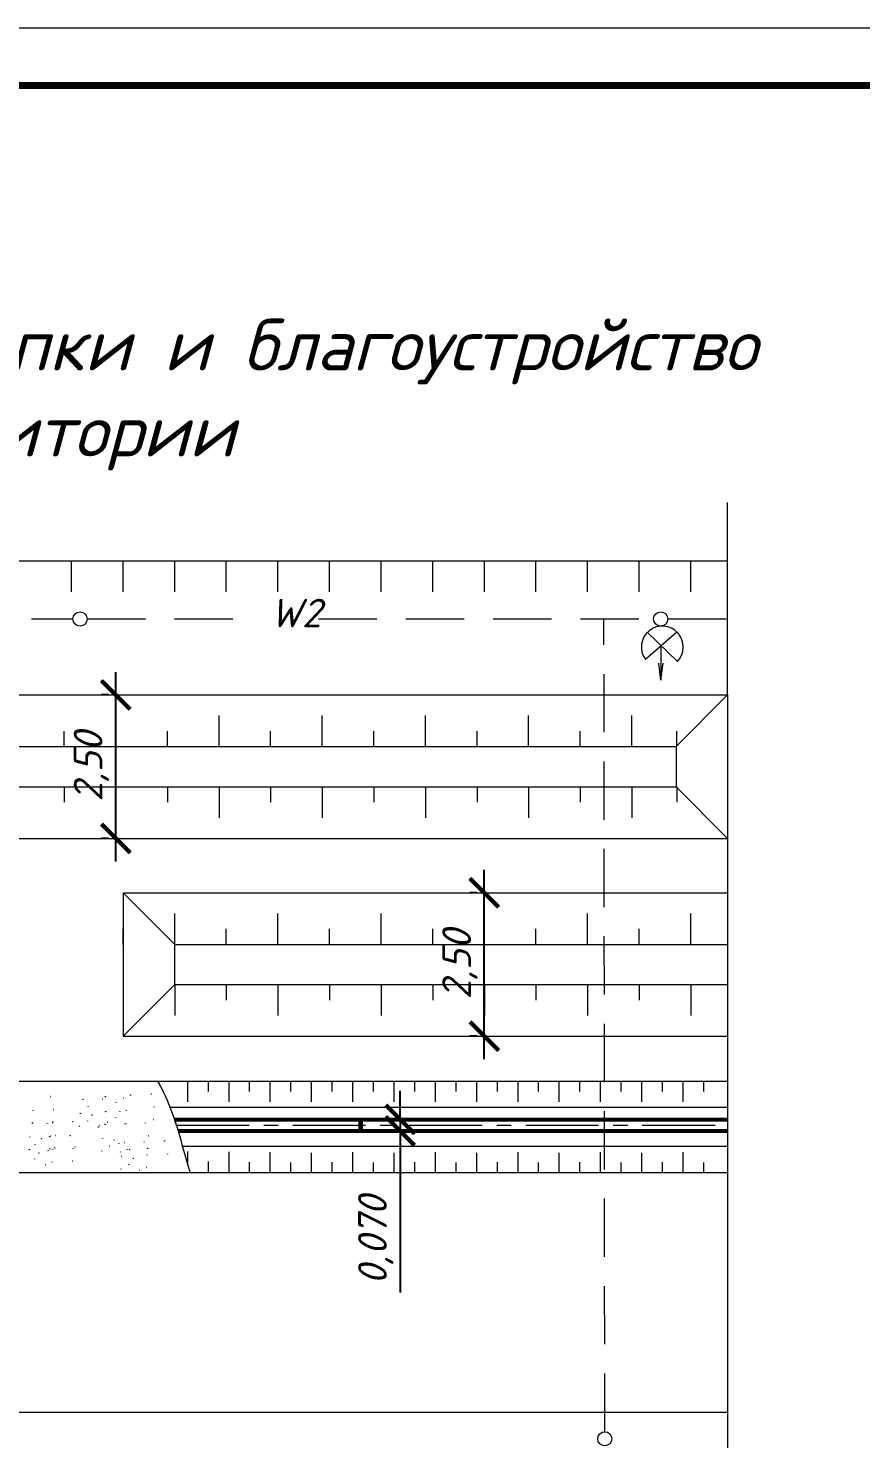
# Model space of a CAD drawing. Header units: millimetres. Extents: x 27137 to 30937, y -4667 to -569.
# Drawn here: x 29898.6 to 29971.2, y -1839.9 to -1716.9 of the extents above; entities that cross this region are included whole.
import ezdxf

# ---------------------------------------------------------------- set-up
doc = ezdxf.new("R2010")
doc.units = ezdxf.units.MM
doc.header["$LTSCALE"] = 0.4
doc.linetypes.add('осевая', pattern=[50.8, 31.75, -6.35, 6.35, -6.35])
doc.linetypes.add('штриховаяX2', pattern=[38.1, 25.4, -12.7])
doc.layers.add('здания', color=7, linetype='Continuous', lineweight=40)
doc.styles.add('Isocpeur', font='isocpeui.ttf', dxfattribs={"height": 2.5})
doc.styles.get("Standard").update_dxf_attribs({"font": 'isocpeui.ttf', "height": 2.5})
doc.dimstyles.new('06', dxfattribs={"dimtxt": 2.5, "dimasz": 2.5, "dimexe": 1.25, "dimexo": 0.625, "dimtad": 1, "dimdec": 0, "dimlfac": 200, "dimtxsty": 'Standard', "dimblk": 'OBLIQUE', "dimcen": 2.5, "dimdle": 2, "dimadec": 0, "dimazin": 0, "dimtfac": 1, "dimtdec": 0, "dimtmove": 0, "dimatfit": 3, "dimldrblk": 'OBLIQUE', "dimfxl": 1, "dimarcsym": 0})

# ---------------------------------------------------------------- blocks, each defined once
blk = doc.blocks.new('_Oblique')
at = {"color": 0, "linetype": 'ByBlock', "lineweight": -2}
blk.add_line((-0.5, -0.5), (0.5, 0.5), dxfattribs=at)
blk = doc.blocks.new('*D459')
at = {"color": 0, "lineweight": -2, "transparency": 16777216}
for p, q in [((29906.23, -1789.53), (29906.23, -1773.03)), ((29905.6, -1775.03), (29904.98, -1775.03)), ((29905.6, -1787.53), (29904.98, -1787.53))]:
    blk.add_line(p, q, dxfattribs=at)
at = {"layer": 'Defpoints', "color": 0, "transparency": 16777216}
for p in [(29906.23, -1775.03), (29906.23, -1775.03), (29906.23, -1787.53)]:
    blk.add_point(p, dxfattribs=at)
at = {"color": 0, "lineweight": -2, "transparency": 16777216, "xscale": 2.5, "yscale": 2.5, "zscale": 2.5}
for p, rotation in [((29906.23, -1775.03), 90), ((29906.23, -1787.53), 270)]:
    blk.add_blockref('_Oblique', p, dxfattribs=dict(at, rotation=rotation))
at = {"color": 0, "lineweight": 15, "transparency": 16777216, "insert": (29904.1, -1781.28), "char_height": 2.5, "attachment_point": 5, "rotation": 90, "style": 'Isocpeur'}
blk.add_mtext('2,50', dxfattribs=at)
blk = doc.blocks.new('*D467')
at = {"color": 0, "lineweight": -2, "transparency": 16777216}
for p, q in [((29938.36, -1806.78), (29938.36, -1790.28)), ((29937.74, -1792.28), (29937.11, -1792.28)), ((29937.74, -1804.78), (29937.11, -1804.78))]:
    blk.add_line(p, q, dxfattribs=at)
at = {"layer": 'Defpoints', "color": 0, "transparency": 16777216}
for p in [(29938.36, -1792.28), (29938.36, -1792.28), (29938.36, -1804.78)]:
    blk.add_point(p, dxfattribs=at)
at = {"color": 0, "lineweight": -2, "transparency": 16777216, "xscale": 2.5, "yscale": 2.5, "zscale": 2.5}
for p, rotation in [((29938.36, -1792.28), 90), ((29938.36, -1804.78), 270)]:
    blk.add_blockref('_Oblique', p, dxfattribs=dict(at, rotation=rotation))
at = {"color": 0, "lineweight": 15, "transparency": 16777216, "insert": (29936.24, -1798.53), "char_height": 2.5, "attachment_point": 5, "rotation": 90, "style": 'Isocpeur'}
blk.add_mtext('2,50', dxfattribs=at)
blk = doc.blocks.new('*D486')
at = {"color": 0, "lineweight": -2, "transparency": 16777216}
for p, q in [((29931.02, -1812.03), (29931.02, -1809.53)), ((29933.99, -1812.03), (29929.77, -1812.03)), ((29931.02, -1812.03), (29931.02, -1813.03)), ((29933.99, -1813.03), (29929.77, -1813.03)), ((29931.02, -1813.03), (29931.02, -1827.1))]:
    blk.add_line(p, q, dxfattribs=at)
at = {"layer": 'Defpoints', "color": 0, "transparency": 16777216}
for p in [(29934.62, -1812.03), (29931.02, -1813.03), (29934.62, -1813.03)]:
    blk.add_point(p, dxfattribs=at)
at = {"color": 0, "lineweight": -2, "transparency": 16777216, "xscale": 2.5, "yscale": 2.5, "zscale": 2.5}
for p, rotation in [((29931.02, -1812.03), 270), ((29931.02, -1813.03), 90)]:
    blk.add_blockref('_Oblique', p, dxfattribs=dict(at, rotation=rotation))
at = {"color": 0, "lineweight": 15, "transparency": 16777216, "insert": (29928.9, -1822.56), "char_height": 2.5, "attachment_point": 5, "rotation": 90, "style": 'Isocpeur'}
blk.add_mtext('0,070', dxfattribs=at)
blk = doc.blocks.new('_ArchTick')
at = {"color": 0, "linetype": 'ByBlock', "const_width": 0.15}
blk.add_lwpolyline([(-0.5, -0.5), (0.5, 0.5)], dxfattribs=at)

msp = doc.modelspace()

# ---------------------------------------------------------------- linework, layer by layer
at = {"lineweight": 15, "ltscale": 0.5}
for p, q in [((29959.5769, -1763.2476), (29959.5769, -1758.2476)), ((29959.5769, -1775.0251), (29959.5769, -1763.2476)), ((29952.4028, -1771.912), (29955.1369, -1769.5132)), ((29955.1943, -1772.1195), (29952.577, -1769.5696)), ((29953.7595, -1770.7217), (29953.7595, -1773.7327)), ((29953.7595, -1773.7327), (29953.5654, -1772.2628)), ((29953.7595, -1773.7327), (29953.951, -1772.2664)), ((29856.7253, -1775.0251), (29959.5769, -1775.0251)), ((29959.5769, -1775.0251), (29959.5769, -1861.5717)), ((29861.2253, -1779.5251), (29955.0769, -1779.5251)), ((29955.0769, -1779.5251), (29955.0769, -1783.0251)), ((29861.2253, -1783.0251), (29955.0769, -1783.0251)), ((29856.7253, -1787.5251), (29959.5769, -1787.5251)), ((29906.864, -1792.2751), (29959.5769, -1792.2751)), ((29906.864, -1792.2751), (29906.864, -1804.7751)), ((29911.364, -1796.7751), (29959.5769, -1796.7751)), ((29911.364, -1800.2751), (29911.364, -1796.7751)), ((29911.364, -1800.2751), (29959.5769, -1800.2751)), ((29906.864, -1804.7751), (29959.5769, -1804.7751)), ((29895.1933, -1808.6975), (29959.5769, -1808.6975)), ((29910.9595, -1810.9675), (29959.5769, -1810.9675)), ((29911.5002, -1812.0251), (29928.6483, -1812.0251)), ((29912.0396, -1814.3675), (29959.5769, -1814.3675)), ((29869.63, -1816.6375), (29959.5769, -1816.6375)), ((29424.7253, -1837.5251), (29959.5769, -1837.5251))]:
    msp.add_line(p, q, dxfattribs=at)
at = {"lineweight": 15}
for p, q in [((29424.7253, -1763.3292), (29959.5769, -1763.3292)), ((29902.364, -1766.0292), (29902.364, -1763.3292)), ((29906.864, -1766.0292), (29906.864, -1763.3292)), ((29911.364, -1766.0292), (29911.364, -1763.3292)), ((29915.864, -1766.0292), (29915.864, -1763.3292)), ((29920.364, -1766.0292), (29920.364, -1763.3292)), ((29924.864, -1766.0292), (29924.864, -1763.3292)), ((29929.364, -1766.0292), (29929.364, -1763.3292)), ((29933.864, -1766.0292), (29933.864, -1763.3292)), ((29933.864, -1766.0292), (29933.864, -1763.3292)), ((29938.364, -1766.0292), (29938.364, -1763.3292)), ((29938.364, -1766.0292), (29938.364, -1763.3292)), ((29942.864, -1766.0292), (29942.864, -1763.3292)), ((29947.364, -1766.0292), (29947.364, -1763.3292)), ((29951.864, -1766.0292), (29951.864, -1763.3292)), ((29951.864, -1766.0292), (29951.864, -1763.3292)), ((29956.364, -1766.0292), (29956.364, -1763.3292)), ((29959.5769, -1775.0251), (29955.0769, -1779.5251)), ((29906.2253, -1779.5251), (29906.2253, -1776.8251)), ((29906.2253, -1779.5251), (29906.2253, -1776.8251)), ((29906.2253, -1779.5251), (29906.2253, -1776.8251)), ((29906.2253, -1779.5251), (29906.2253, -1776.8251)), ((29906.2253, -1779.5251), (29906.2253, -1776.8251)), ((29906.2253, -1779.5251), (29906.2253, -1776.8251)), ((29906.2253, -1779.5251), (29906.2253, -1776.8251)), ((29906.2253, -1779.5251), (29906.2253, -1776.8251)), ((29906.2253, -1779.5251), (29906.2253, -1776.8251)), ((29906.2253, -1779.5251), (29906.2253, -1776.8251)), ((29915.2253, -1779.5251), (29915.2253, -1776.8251)), ((29915.2253, -1779.5251), (29915.2253, -1776.8251)), ((29915.2253, -1779.5251), (29915.2253, -1776.8251)), ((29915.2253, -1779.5251), (29915.2253, -1776.8251)), ((29924.2253, -1779.5251), (29924.2253, -1776.8251)), ((29924.2253, -1779.5251), (29924.2253, -1776.8251)), ((29924.2253, -1779.5251), (29924.2253, -1776.8251)), ((29924.2253, -1779.5251), (29924.2253, -1776.8251)), ((29924.2253, -1779.5251), (29924.2253, -1776.8251)), ((29924.2253, -1779.5251), (29924.2253, -1776.8251)), ((29924.2253, -1779.5251), (29924.2253, -1776.8251)), ((29924.2253, -1779.5251), (29924.2253, -1776.8251)), ((29924.2253, -1779.5251), (29924.2253, -1776.8251)), ((29924.2253, -1779.5251), (29924.2253, -1776.8251)), ((29924.2253, -1779.5251), (29924.2253, -1776.8251)), ((29924.2253, -1779.5251), (29924.2253, -1776.8251)), ((29933.2253, -1779.5251), (29933.2253, -1776.8251)), ((29933.2253, -1779.5251), (29933.2253, -1776.8251)), ((29933.2253, -1779.5251), (29933.2253, -1776.8251)), ((29933.2253, -1779.5251), (29933.2253, -1776.8251)), ((29933.2253, -1779.5251), (29933.2253, -1776.8251)), ((29933.2253, -1779.5251), (29933.2253, -1776.8251)), ((29933.2253, -1779.5251), (29933.2253, -1776.8251)), ((29933.2253, -1779.5251), (29933.2253, -1776.8251)), ((29942.2253, -1779.5251), (29942.2253, -1776.8251)), ((29942.2253, -1779.5251), (29942.2253, -1776.8251)), ((29942.2253, -1779.5251), (29942.2253, -1776.8251)), ((29942.2253, -1779.5251), (29942.2253, -1776.8251)), ((29942.2253, -1779.5251), (29942.2253, -1776.8251)), ((29942.2253, -1779.5251), (29942.2253, -1776.8251)), ((29951.2253, -1779.5251), (29951.2253, -1776.8251)), ((29951.2253, -1779.5251), (29951.2253, -1776.8251)), ((29951.2253, -1779.5251), (29951.2253, -1776.8251)), ((29951.2253, -1779.5251), (29951.2253, -1776.8251)), ((29901.7253, -1779.5251), (29901.7253, -1778.1751)), ((29901.7253, -1779.5251), (29901.7253, -1778.1751)), ((29910.7253, -1779.5251), (29910.7253, -1778.1751)), ((29910.7253, -1779.5251), (29910.7253, -1778.1751)), ((29919.7253, -1779.5251), (29919.7253, -1778.1751)), ((29928.7253, -1779.5251), (29928.7253, -1778.1751)), ((29928.7253, -1779.5251), (29928.7253, -1778.1751)), ((29928.7253, -1779.5251), (29928.7253, -1778.1751)), ((29928.7253, -1779.5251), (29928.7253, -1778.1751)), ((29937.7253, -1779.5251), (29937.7253, -1778.1751)), ((29946.7253, -1779.5251), (29946.7253, -1778.1751)), ((29946.7253, -1779.5251), (29946.7253, -1778.1751)), ((29955.1395, -1779.5251), (29955.1395, -1778.1751)), ((29901.7253, -1783.0251), (29901.7253, -1784.3751)), ((29901.7253, -1783.0251), (29901.7253, -1784.3751)), ((29906.2253, -1783.0251), (29906.2253, -1785.7251)), ((29906.2253, -1783.0251), (29906.2253, -1785.7251)), ((29906.2253, -1783.0251), (29906.2253, -1785.7251)), ((29906.2253, -1783.0251), (29906.2253, -1785.7251)), ((29906.2253, -1783.0251), (29906.2253, -1785.7251)), ((29906.2253, -1783.0251), (29906.2253, -1785.7251)), ((29906.2253, -1783.0251), (29906.2253, -1785.7251)), ((29906.2253, -1783.0251), (29906.2253, -1785.7251)), ((29906.2253, -1783.0251), (29906.2253, -1785.7251)), ((29906.2253, -1783.0251), (29906.2253, -1785.7251)), ((29910.7253, -1783.0251), (29910.7253, -1784.3751)), ((29910.7253, -1783.0251), (29910.7253, -1784.3751)), ((29915.2253, -1783.0251), (29915.2253, -1785.7251)), ((29915.2253, -1783.0251), (29915.2253, -1785.7251)), ((29915.2253, -1783.0251), (29915.2253, -1785.7251)), ((29915.2253, -1783.0251), (29915.2253, -1785.7251)), ((29919.7253, -1783.0251), (29919.7253, -1784.3751)), ((29924.2253, -1783.0251), (29924.2253, -1785.7251)), ((29924.2253, -1783.0251), (29924.2253, -1785.7251)), ((29924.2253, -1783.0251), (29924.2253, -1785.7251)), ((29924.2253, -1783.0251), (29924.2253, -1785.7251)), ((29924.2253, -1783.0251), (29924.2253, -1785.7251)), ((29924.2253, -1783.0251), (29924.2253, -1785.7251)), ((29924.2253, -1783.0251), (29924.2253, -1785.7251)), ((29924.2253, -1783.0251), (29924.2253, -1785.7251)), ((29924.2253, -1783.0251), (29924.2253, -1785.7251)), ((29924.2253, -1783.0251), (29924.2253, -1785.7251)), ((29924.2253, -1783.0251), (29924.2253, -1785.7251)), ((29924.2253, -1783.0251), (29924.2253, -1785.7251)), ((29928.7253, -1783.0251), (29928.7253, -1784.3751)), ((29928.7253, -1783.0251), (29928.7253, -1784.3751)), ((29928.7253, -1783.0251), (29928.7253, -1784.3751)), ((29928.7253, -1783.0251), (29928.7253, -1784.3751)), ((29933.2253, -1783.0251), (29933.2253, -1785.7251)), ((29933.2253, -1783.0251), (29933.2253, -1785.7251)), ((29933.2253, -1783.0251), (29933.2253, -1785.7251)), ((29933.2253, -1783.0251), (29933.2253, -1785.7251)), ((29933.2253, -1783.0251), (29933.2253, -1785.7251)), ((29933.2253, -1783.0251), (29933.2253, -1785.7251)), ((29933.2253, -1783.0251), (29933.2253, -1785.7251)), ((29933.2253, -1783.0251), (29933.2253, -1785.7251)), ((29937.7253, -1783.0251), (29937.7253, -1784.3751)), ((29942.2253, -1783.0251), (29942.2253, -1785.7251)), ((29942.2253, -1783.0251), (29942.2253, -1785.7251)), ((29942.2253, -1783.0251), (29942.2253, -1785.7251)), ((29942.2253, -1783.0251), (29942.2253, -1785.7251)), ((29942.2253, -1783.0251), (29942.2253, -1785.7251)), ((29942.2253, -1783.0251), (29942.2253, -1785.7251)), ((29946.7253, -1783.0251), (29946.7253, -1784.3751)), ((29946.7253, -1783.0251), (29946.7253, -1784.3751)), ((29951.2253, -1783.0251), (29951.2253, -1785.7251)), ((29951.2253, -1783.0251), (29951.2253, -1785.7251)), ((29951.2253, -1783.0251), (29951.2253, -1785.7251)), ((29951.2253, -1783.0251), (29951.2253, -1785.7251)), ((29955.0769, -1783.0251), (29959.5769, -1787.5251)), ((29955.1395, -1783.0251), (29955.1395, -1784.3751)), ((29906.864, -1792.2751), (29911.364, -1796.7751)), ((29911.364, -1796.7751), (29911.364, -1794.0751)), ((29911.364, -1796.7751), (29911.364, -1794.0751)), ((29911.364, -1796.7751), (29911.364, -1794.0751)), ((29911.364, -1796.7751), (29911.364, -1794.0751)), ((29911.364, -1796.7751), (29911.364, -1794.0751)), ((29911.364, -1796.7751), (29911.364, -1794.0751)), ((29911.364, -1796.7751), (29911.364, -1794.0751)), ((29911.364, -1796.7751), (29911.364, -1794.0751)), ((29920.364, -1796.7751), (29920.364, -1794.0751)), ((29920.364, -1796.7751), (29920.364, -1794.0751)), ((29929.364, -1796.7751), (29929.364, -1794.0751)), ((29929.364, -1796.7751), (29929.364, -1794.0751)), ((29929.364, -1796.7751), (29929.364, -1794.0751)), ((29929.364, -1796.7751), (29929.364, -1794.0751)), ((29929.364, -1796.7751), (29929.364, -1794.0751)), ((29929.364, -1796.7751), (29929.364, -1794.0751)), ((29929.364, -1796.7751), (29929.364, -1794.0751)), ((29929.364, -1796.7751), (29929.364, -1794.0751)), ((29938.364, -1796.7751), (29938.364, -1794.0751)), ((29938.364, -1796.7751), (29938.364, -1794.0751)), ((29947.364, -1796.7751), (29947.364, -1794.0751)), ((29947.364, -1796.7751), (29947.364, -1794.0751)), ((29947.364, -1796.7751), (29947.364, -1794.0751)), ((29947.364, -1796.7751), (29947.364, -1794.0751)), ((29947.364, -1796.7751), (29947.364, -1794.0751)), ((29947.364, -1796.7751), (29947.364, -1794.0751)), ((29947.364, -1796.7751), (29947.364, -1794.0751)), ((29947.364, -1796.7751), (29947.364, -1794.0751)), ((29956.364, -1796.7751), (29956.364, -1794.0751)), ((29956.364, -1796.7751), (29956.364, -1794.0751)), ((29906.864, -1796.7751), (29906.864, -1795.4251)), ((29915.864, -1796.7751), (29915.864, -1795.4251)), ((29924.864, -1796.7751), (29924.864, -1795.4251)), ((29933.864, -1796.7751), (29933.864, -1795.4251)), ((29942.864, -1796.7751), (29942.864, -1795.4251)), ((29951.864, -1796.7751), (29951.864, -1795.4251)), ((29911.364, -1800.2751), (29906.864, -1804.7751)), ((29911.364, -1800.2751), (29911.364, -1802.9751)), ((29911.364, -1800.2751), (29911.364, -1802.9751)), ((29911.364, -1800.2751), (29911.364, -1802.9751)), ((29911.364, -1800.2751), (29911.364, -1802.9751)), ((29911.364, -1800.2751), (29911.364, -1802.9751)), ((29911.364, -1800.2751), (29911.364, -1802.9751)), ((29911.364, -1800.2751), (29911.364, -1802.9751)), ((29911.364, -1800.2751), (29911.364, -1802.9751)), ((29915.864, -1800.2751), (29915.864, -1801.6251)), ((29920.364, -1800.2751), (29920.364, -1802.9751)), ((29920.364, -1800.2751), (29920.364, -1802.9751)), ((29920.364, -1800.2751), (29920.364, -1802.9751)), ((29920.364, -1800.2751), (29920.364, -1802.9751)), ((29920.364, -1800.2751), (29920.364, -1802.9751)), ((29920.364, -1800.2751), (29920.364, -1802.9751)), ((29920.364, -1800.2751), (29920.364, -1802.9751)), ((29920.364, -1800.2751), (29920.364, -1802.9751)), ((29924.864, -1800.2751), (29924.864, -1801.6251)), ((29924.864, -1800.2751), (29924.864, -1801.6251)), ((29929.364, -1800.2751), (29929.364, -1802.9751)), ((29929.364, -1800.2751), (29929.364, -1802.9751)), ((29929.364, -1800.2751), (29929.364, -1802.9751)), ((29929.364, -1800.2751), (29929.364, -1802.9751)), ((29929.364, -1800.2751), (29929.364, -1802.9751)), ((29929.364, -1800.2751), (29929.364, -1802.9751)), ((29929.364, -1800.2751), (29929.364, -1802.9751)), ((29929.364, -1800.2751), (29929.364, -1802.9751)), ((29929.364, -1800.2751), (29929.364, -1802.9751)), ((29929.364, -1800.2751), (29929.364, -1802.9751)), ((29929.364, -1800.2751), (29929.364, -1802.9751)), ((29929.364, -1800.2751), (29929.364, -1802.9751)), ((29929.364, -1800.2751), (29929.364, -1802.9751)), ((29929.364, -1800.2751), (29929.364, -1802.9751)), ((29929.364, -1800.2751), (29929.364, -1802.9751)), ((29929.364, -1800.2751), (29929.364, -1802.9751)), ((29929.364, -1800.2751), (29929.364, -1802.9751)), ((29929.364, -1800.2751), (29929.364, -1802.9751)), ((29933.864, -1800.2751), (29933.864, -1801.6251)), ((29933.864, -1800.2751), (29933.864, -1801.6251)), ((29933.864, -1800.2751), (29933.864, -1801.6251)), ((29938.364, -1800.2751), (29938.364, -1802.9751)), ((29938.364, -1800.2751), (29938.364, -1802.9751)), ((29938.364, -1800.2751), (29938.364, -1802.9751)), ((29938.364, -1800.2751), (29938.364, -1802.9751)), ((29938.364, -1800.2751), (29938.364, -1802.9751)), ((29938.364, -1800.2751), (29938.364, -1802.9751)), ((29938.364, -1800.2751), (29938.364, -1802.9751)), ((29938.364, -1800.2751), (29938.364, -1802.9751)), ((29942.864, -1800.2751), (29942.864, -1801.6251)), ((29942.864, -1800.2751), (29942.864, -1801.6251)), ((29947.364, -1800.2751), (29947.364, -1802.9751)), ((29947.364, -1800.2751), (29947.364, -1802.9751)), ((29947.364, -1800.2751), (29947.364, -1802.9751)), ((29947.364, -1800.2751), (29947.364, -1802.9751)), ((29947.364, -1800.2751), (29947.364, -1802.9751)), ((29947.364, -1800.2751), (29947.364, -1802.9751)), ((29947.364, -1800.2751), (29947.364, -1802.9751)), ((29947.364, -1800.2751), (29947.364, -1802.9751)), ((29947.364, -1800.2751), (29947.364, -1802.9751)), ((29947.364, -1800.2751), (29947.364, -1802.9751)), ((29947.364, -1800.2751), (29947.364, -1802.9751)), ((29947.364, -1800.2751), (29947.364, -1802.9751)), ((29947.364, -1800.2751), (29947.364, -1802.9751)), ((29947.364, -1800.2751), (29947.364, -1802.9751)), ((29947.364, -1800.2751), (29947.364, -1802.9751)), ((29947.364, -1800.2751), (29947.364, -1802.9751)), ((29947.364, -1800.2751), (29947.364, -1802.9751)), ((29947.364, -1800.2751), (29947.364, -1802.9751)), ((29951.864, -1800.2751), (29951.864, -1801.6251)), ((29951.864, -1800.2751), (29951.864, -1801.6251)), ((29956.364, -1800.2751), (29956.364, -1802.9751)), ((29956.364, -1800.2751), (29956.364, -1802.9751)), ((29912.47, -1808.6975), (29912.47, -1810.4975)), ((29914.27, -1808.6975), (29914.27, -1809.5975)), ((29916.07, -1808.6975), (29916.07, -1810.4975)), ((29916.07, -1808.6975), (29916.07, -1810.4975)), ((29917.87, -1808.6975), (29917.87, -1809.5975)), ((29917.87, -1808.6975), (29917.87, -1809.5975)), ((29917.87, -1808.6975), (29917.87, -1809.5975)), ((29919.67, -1808.6975), (29919.67, -1810.4975)), ((29919.67, -1808.6975), (29919.67, -1810.4975)), ((29921.47, -1808.6975), (29921.47, -1809.5975)), ((29921.47, -1808.6975), (29921.47, -1809.5975)), ((29921.47, -1808.6975), (29921.47, -1809.5975)), ((29923.27, -1808.6975), (29923.27, -1810.4975)), ((29923.27, -1808.6975), (29923.27, -1810.4975)), ((29925.07, -1808.6975), (29925.07, -1809.5975)), ((29925.07, -1808.6975), (29925.07, -1809.5975)), ((29925.07, -1808.6975), (29925.07, -1809.5975)), ((29926.87, -1808.6975), (29926.87, -1810.4975)), ((29926.87, -1808.6975), (29926.87, -1810.4975)), ((29928.67, -1808.6975), (29928.67, -1809.5975)), ((29928.67, -1808.6975), (29928.67, -1809.5975)), ((29928.67, -1808.6975), (29928.67, -1809.5975)), ((29930.47, -1808.6975), (29930.47, -1810.4975)), ((29930.47, -1808.6975), (29930.47, -1810.4975)), ((29932.27, -1808.6975), (29932.27, -1809.5975)), ((29932.27, -1808.6975), (29932.27, -1809.5975)), ((29932.27, -1808.6975), (29932.27, -1809.5975)), ((29934.07, -1808.6975), (29934.07, -1810.4975)), ((29934.07, -1808.6975), (29934.07, -1810.4975)), ((29935.87, -1808.6975), (29935.87, -1809.5975)), ((29935.87, -1808.6975), (29935.87, -1809.5975)), ((29935.87, -1808.6975), (29935.87, -1809.5975)), ((29937.67, -1808.6975), (29937.67, -1810.4975)), ((29937.67, -1808.6975), (29937.67, -1810.4975)), ((29937.67, -1808.6975), (29937.67, -1810.4975)), ((29939.47, -1808.6975), (29939.47, -1809.5975)), ((29939.47, -1808.6975), (29939.47, -1809.5975)), ((29939.47, -1808.6975), (29939.47, -1809.5975)), ((29939.47, -1808.6975), (29939.47, -1809.5975)), ((29941.27, -1808.6975), (29941.27, -1810.4975)), ((29941.27, -1808.6975), (29941.27, -1810.4975)), ((29941.27, -1808.6975), (29941.27, -1810.4975)), ((29941.27, -1808.6975), (29941.27, -1810.4975)), ((29943.07, -1808.6975), (29943.07, -1809.5975)), ((29943.07, -1808.6975), (29943.07, -1809.5975)), ((29943.07, -1808.6975), (29943.07, -1809.5975)), ((29943.07, -1808.6975), (29943.07, -1809.5975)), ((29943.07, -1808.6975), (29943.07, -1809.5975)), ((29943.07, -1808.6975), (29943.07, -1809.5975)), ((29944.87, -1808.6975), (29944.87, -1810.4975)), ((29944.87, -1808.6975), (29944.87, -1810.4975)), ((29944.87, -1808.6975), (29944.87, -1810.4975)), ((29944.87, -1808.6975), (29944.87, -1810.4975)), ((29946.67, -1808.6975), (29946.67, -1809.5975)), ((29946.67, -1808.6975), (29946.67, -1809.5975)), ((29946.67, -1808.6975), (29946.67, -1809.5975)), ((29946.67, -1808.6975), (29946.67, -1809.5975)), ((29946.67, -1808.6975), (29946.67, -1809.5975)), ((29946.67, -1808.6975), (29946.67, -1809.5975)), ((29948.47, -1808.6975), (29948.47, -1810.4975)), ((29948.47, -1808.6975), (29948.47, -1810.4975)), ((29948.47, -1808.6975), (29948.47, -1810.4975)), ((29950.27, -1808.6975), (29950.27, -1809.5975)), ((29950.27, -1808.6975), (29950.27, -1809.5975)), ((29950.27, -1808.6975), (29950.27, -1809.5975)), ((29950.27, -1808.6975), (29950.27, -1809.5975)), ((29950.27, -1808.6975), (29950.27, -1809.5975)), ((29952.07, -1808.6975), (29952.07, -1810.4975)), ((29952.07, -1808.6975), (29952.07, -1810.4975)), ((29953.87, -1808.6975), (29953.87, -1809.5975)), ((29953.87, -1808.6975), (29953.87, -1809.5975)), ((29953.87, -1808.6975), (29953.87, -1809.5975)), ((29955.67, -1808.6975), (29955.67, -1810.4975)), ((29957.47, -1808.6975), (29957.47, -1809.5975)), ((29957.47, -1808.6975), (29957.47, -1809.5975)), ((29912.47, -1814.8221), (29912.47, -1815.8909)), ((29914.27, -1815.6928), (29914.27, -1816.6375)), ((29916.07, -1814.8375), (29916.07, -1816.6375)), ((29917.87, -1815.7375), (29917.87, -1816.6375)), ((29917.87, -1815.7375), (29917.87, -1816.6375)), ((29919.67, -1814.8822), (29919.67, -1816.6375)), ((29921.47, -1815.7805), (29921.47, -1816.6375)), ((29921.47, -1815.7822), (29921.47, -1816.6375)), ((29921.47, -1815.7822), (29921.47, -1816.6375)), ((29923.27, -1814.9268), (29923.27, -1816.6375)), ((29925.07, -1815.7375), (29925.07, -1816.6375)), ((29925.07, -1815.7375), (29925.07, -1816.6375)), ((29925.07, -1815.8268), (29925.07, -1816.6375)), ((29926.87, -1814.8822), (29926.87, -1816.6375)), ((29928.67, -1815.7805), (29928.67, -1816.6375)), ((29928.67, -1815.7822), (29928.67, -1816.6375)), ((29928.67, -1815.7822), (29928.67, -1816.6375)), ((29930.47, -1814.9268), (29930.47, -1816.6375)), ((29932.27, -1815.7375), (29932.27, -1816.6375)), ((29932.27, -1815.7375), (29932.27, -1816.6375)), ((29932.27, -1815.8268), (29932.27, -1816.6375)), ((29934.07, -1814.8822), (29934.07, -1816.6375)), ((29935.87, -1815.7805), (29935.87, -1816.6375)), ((29935.87, -1815.7822), (29935.87, -1816.6375)), ((29935.87, -1815.7822), (29935.87, -1816.6375)), ((29937.67, -1814.9268), (29937.67, -1816.6375)), ((29939.47, -1815.7375), (29939.47, -1816.6375)), ((29939.47, -1815.7375), (29939.47, -1816.6375)), ((29939.47, -1815.8268), (29939.47, -1816.6375)), ((29941.27, -1814.8822), (29941.27, -1816.6375)), ((29943.07, -1815.7805), (29943.07, -1816.6375)), ((29943.07, -1815.7822), (29943.07, -1816.6375)), ((29943.07, -1815.7822), (29943.07, -1816.6375)), ((29944.87, -1814.9268), (29944.87, -1816.6375)), ((29946.67, -1815.7375), (29946.67, -1816.6375)), ((29946.67, -1815.7375), (29946.67, -1816.6375)), ((29946.67, -1815.8268), (29946.67, -1816.6375)), ((29948.47, -1814.8822), (29948.47, -1816.6375)), ((29950.27, -1815.7805), (29950.27, -1816.6375)), ((29950.27, -1815.7822), (29950.27, -1816.6375)), ((29950.27, -1815.7822), (29950.27, -1816.6375)), ((29952.07, -1814.9268), (29952.07, -1816.6375)), ((29953.87, -1815.7375), (29953.87, -1816.6375)), ((29953.87, -1815.7375), (29953.87, -1816.6375)), ((29953.87, -1815.8268), (29953.87, -1816.6375)), ((29955.67, -1814.8822), (29955.67, -1816.6375)), ((29957.47, -1815.7805), (29957.47, -1816.6375)), ((29957.47, -1815.7822), (29957.47, -1816.6375)), ((29957.47, -1815.7822), (29957.47, -1816.6375))]:
    msp.add_line(p, q, dxfattribs=at)
at = {"linetype": 'штриховаяX2', "lineweight": 15, "ltscale": 0.5}
for p, q in [((29853.1552, -1768.397), (29902.4926, -1768.397)), ((29903.7258, -1768.397), (29918.8677, -1768.397)), ((29923.9017, -1768.397), (29953.1284, -1768.397)), ((29948.865, -1839.2424), (29948.7946, -1768.397)), ((29954.3616, -1768.397), (29959.5769, -1768.397))]:
    msp.add_line(p, q, dxfattribs=at)
at = {"lineweight": 53, "ltscale": 0.5}
for p, q in [((29911.3387, -1812.0251), (29959.5769, -1812.0251)), ((29911.6535, -1813.0251), (29928.6854, -1813.0251)), ((29928.6854, -1813.0251), (29959.5769, -1813.0251))]:
    msp.add_line(p, q, dxfattribs=at)
at = {"lineweight": 60, "ltscale": 0.5}
msp.add_line((29927.5709, -1812.0251), (29927.5709, -1813.0251), dxfattribs=at)
at = {"linetype": 'осевая', "lineweight": 15, "ltscale": 0.5}
msp.add_line((29911.5002, -1812.5251), (29959.5769, -1812.5251), dxfattribs=at)
msp.add_line((29911.5002, -1812.5251), (29959.5769, -1812.5251), dxfattribs=at)
at = {"color": 7, "lineweight": 15}
msp.add_lwpolyline([(29377.2396, -2310.9131), (30218.2396, -2310.9131), (30218.2396, -1716.9131), (29377.2396, -1716.9131)], close=True, dxfattribs=at)
at = {"lineweight": 15, "const_width": 0.6}
msp.add_lwpolyline([(29397.2396, -2305.9131), (30213.2396, -2305.9131), (30213.2396, -1721.9131), (29397.2396, -1721.9131)], close=True, dxfattribs=at)
msp.add_lwpolyline([(29397.2396, -1721.9131), (30213.2396, -1721.9131), (30213.2396, -2305.9131), (29397.2396, -2305.9131)], dxfattribs=at)
at = {"lineweight": 15, "ltscale": 0.5}
for centre in [(29903.1092, -1768.4062), (29953.745, -1768.4062), (29948.8656, -1839.859)]:
    msp.add_circle(centre, 0.6167, dxfattribs=at)
at = {"lineweight": 15}
for centre, radius in [((29898.7633, -1810.1115), 0.0095), ((29900.5541, -1810.0273), 0.0095), ((29902.8822, -1810.3704), 0.0095), ((29903.3599, -1810.2635), 0.0096), ((29903.8225, -1810.8858), 0.00596), ((29905.089, -1810.2263), 0.0095), ((29905.3178, -1810.0414), 0.0095), ((29905.7955, -1809.9346), 0.0096), ((29906.2581, -1810.5568), 0.00596), ((29906.8798, -1810.1422), 0.0095), ((29907.5246, -1809.8974), 0.0095), ((29909.3154, -1809.8133), 0.0095), ((29909.5648, -1810.9357), 0.00596), ((29899.0127, -1811.234), 0.00596), ((29900.8035, -1811.1498), 0.00596), ((29902.4913, -1812.2119), 0.0095), ((29903.1316, -1811.4929), 0.00596), ((29903.7625, -1812.1657), 0.0095), ((29904.1466, -1811.6386), 0.0096), ((29905.3384, -1811.3488), 0.00596), ((29905.5672, -1811.1639), 0.00596), ((29906.1981, -1811.8368), 0.0095), ((29906.5822, -1811.3097), 0.0096), ((29907.1292, -1811.2647), 0.00596), ((29907.7139, -1812.1163), 0.0096), ((29907.774, -1811.0199), 0.00596), ((29909.5047, -1812.0321), 0.0096), ((29898.9526, -1812.3304), 0.0096), ((29898.9714, -1812.3332), 0.0096), ((29899.4341, -1812.9554), 0.00596), ((29900.2724, -1812.3622), 0.0095), ((29900.7005, -1812.296), 0.0095), ((29900.7434, -1812.2462), 0.0096), ((29900.9499, -1813.4185), 0.00596), ((29902.2546, -1813.4475), 0.0095), ((29902.7407, -1813.3344), 0.00596), ((29903.0716, -1812.5893), 0.0096), ((29904.7028, -1812.6811), 0.00596), ((29904.8196, -1812.5546), 0.0095), ((29905.2783, -1812.4452), 0.0096), ((29905.2972, -1812.4478), 0.0096), ((29905.5072, -1812.2603), 0.0096), ((29905.7598, -1813.07), 0.00596), ((29907.0263, -1812.4106), 0.0095), ((29907.0691, -1812.3611), 0.0096), ((29907.1384, -1812.3521), 0.00596), ((29908.8171, -1812.3265), 0.0095), ((29909.0665, -1813.4489), 0.00596), ((29898.671, -1814.6652), 0.0096), ((29898.6831, -1814.6589), 0.0096), ((29898.7347, -1813.5688), 0.0096), ((29898.731, -1813.5688), 0.00596), ((29898.7432, -1813.5625), 0.00596), ((29899.1973, -1814.1911), 0.00596), ((29899.374, -1814.2354), 0.0095), ((29899.7581, -1813.7083), 0.0096), ((29900.4617, -1814.5811), 0.0096), ((29900.4638, -1813.5317), 0.0095), ((29900.5218, -1813.4847), 0.00596), ((29900.7132, -1814.6542), 0.00596), ((29900.8899, -1814.5149), 0.0096), ((29902.504, -1814.57), 0.00596), ((29902.6806, -1814.4307), 0.0096), ((29905.069, -1813.6771), 0.00596), ((29905.6998, -1814.35), 0.0095), ((29906.0839, -1813.8229), 0.0096), ((29906.4897, -1814.138), 0.0095), ((29906.9673, -1814.0311), 0.0096), ((29907.2156, -1814.6295), 0.0096), ((29907.2757, -1813.5331), 0.00596), ((29907.43, -1814.6534), 0.00596), ((29908.6964, -1813.9939), 0.0095), ((29909.0064, -1814.5453), 0.0096), ((29910.4872, -1813.9098), 0.0095), ((29899.1373, -1815.471), 0.0095), ((29899.5214, -1814.944), 0.0096), ((29900.3143, -1814.7508), 0.00596), ((29900.6531, -1815.7505), 0.0096), ((29902.4439, -1815.6664), 0.0096), ((29905.0089, -1814.7735), 0.0096), ((29906.6401, -1814.8653), 0.00596), ((29906.7391, -1815.2605), 0.00596), ((29907.7541, -1815.4062), 0.0096), ((29908.9459, -1815.1164), 0.00596), ((29910.7366, -1815.0323), 0.00596), ((29900.0776, -1815.9864), 0.00596), ((29906.679, -1816.3569), 0.0096), ((29907.3699, -1815.9333), 0.0095), ((29908.3102, -1816.4487), 0.00596), ((29908.8858, -1816.2128), 0.0096), ((29910.6765, -1816.1287), 0.0096)]:
    msp.add_circle(centre, radius, dxfattribs=at)
at = {"lineweight": 15, "ltscale": 0.5}
msp.add_arc((29953.8856, -1770.8446), 1.8271, 315.74633, 215.748105, dxfattribs=at)
msp.add_open_spline([(29909.8627, -1808.6975), (29909.9723, -1808.8802), (29911.1431, -1810.933), (29911.8404, -1813.7279), (29912.5667, -1816.2269), (29912.6907, -1816.6375)], degree=3, knots=[4.92609065, 4.92609065, 4.92609065, 4.92609065, 5.57085721, 12.08303713, 13.37086726, 13.37086726, 13.37086726, 13.37086726], dxfattribs=at)

# ---------------------------------------------------------------- block references
at = {"layer": 'здания', "color": 7, "lineweight": 20, "xscale": 2.5, "yscale": 2.5, "zscale": 2.5, "rotation": 270}
for p in [(29906.2253, -1775.0251), (29906.2253, -1787.5251), (29938.364, -1792.2751), (29938.364, -1804.7751), (29931.0245, -1812.0251), (29931.0245, -1813.0251)]:
    msp.add_blockref('_ArchTick', p, dxfattribs=at)

# ---------------------------------------------------------------- texts
at = {"lineweight": 15, "insert": (29899.7949, -1755.4648), "char_height": 4.5, "attachment_point": 8, "style": 'Isocpeur'}
msp.add_mtext_dynamic_manual_height_columns('Схема обратной засыпки и благоустройство территории', width=148.56988, gutter_width=12.5, heights=[0], dxfattribs=at)
at = {"linetype": 'штриховаяX2', "lineweight": 15, "insert": (29919.6829, -1766.6441), "char_height": 2.48181, "attachment_point": 1, "style": 'Isocpeur'}
msp.add_mtext_dynamic_manual_height_columns('W2', width=3.719358, gutter_width=12.5, heights=[0], dxfattribs=at)

# ---------------------------------------------------------------- dimensions: what is measured, and where the dimension line sits
at = {"lineweight": 15}
for p1, p2, picture, middle in [((29906.2253, -1787.5251), (29906.2253, -1775.0251), '*D459', (29904.1003, -1781.2751)), ((29938.364, -1804.7751), (29938.364, -1792.2751), '*D467', (29936.239, -1798.5251))]:
    dim = msp.add_aligned_dim(p1=p1, p2=p2, distance=0, text='2,50', dimstyle='06', override={"dimtxsty": 'Isocpeur'}, dxfattribs=at)
    dim.commit()
    dim.dimension.update_dxf_attribs({"geometry": picture, "text_midpoint": middle})
dim = msp.add_linear_dim(base=(29931.0245, -1813.0251), p1=(29934.6163, -1812.0251), p2=(29934.6163, -1813.0251), angle=90, text='0,070', dimstyle='06', override={"dimtxsty": 'Isocpeur'}, dxfattribs=at)
dim.commit()
dim.dimension.update_dxf_attribs({"geometry": '*D486', "text_midpoint": (29931.0245, -1822.5639), "dimtype": 160})

doc.saveas('drawing.dxf')
